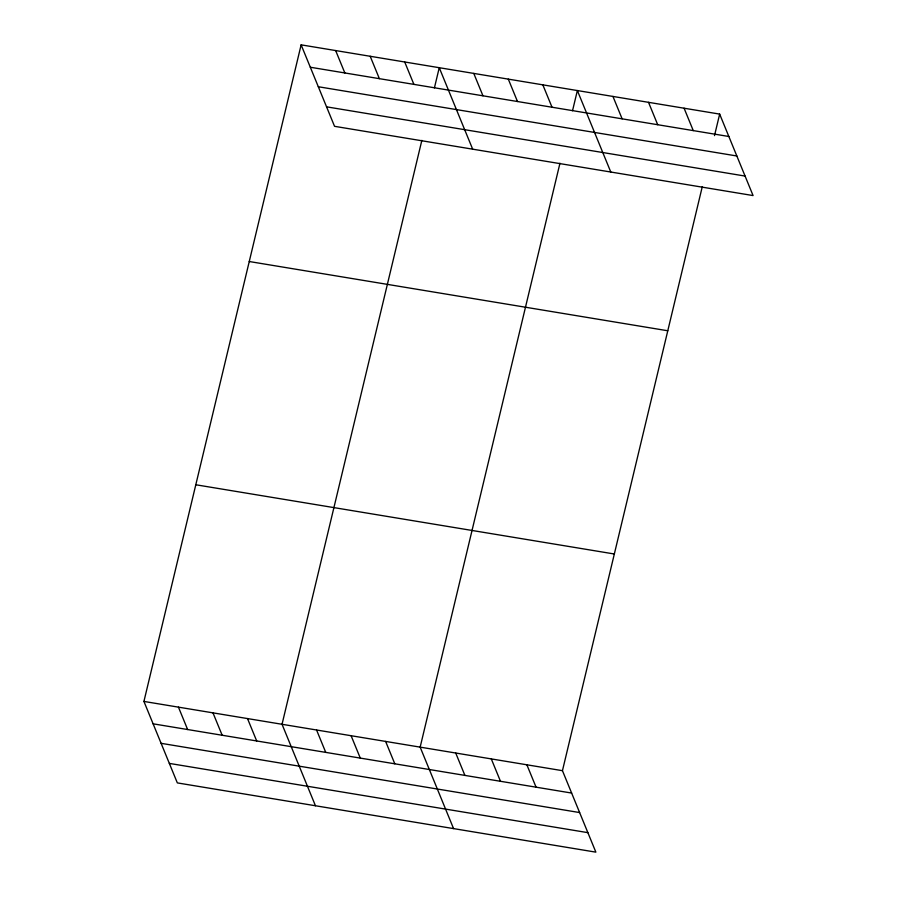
<?xml version="1.0" encoding="UTF-8"?>
<svg xmlns="http://www.w3.org/2000/svg" width="897" height="897" viewBox="0 0 897 897"><rect width="100%" height="100%" fill="white"/><g stroke="black" fill="none" stroke-linecap="round" stroke-linejoin="round"><path stroke-width="1.35" d="M702.261 186.767L562.453 770.68L595.866 852.15L177.337 782.902L143.924 701.432L301.134 44.85L719.663 114.098L753.076 195.568L334.547 126.32L301.134 44.85M421.848 140.369L282.039 724.283L315.452 805.753M434.417 87.884L439.25 67.701L472.663 149.171M559.963 163.22L420.155 747.134L453.568 828.604M572.533 110.735L577.365 90.552L610.779 172.022M714.505 135.626L719.663 114.098M310.317 67.241L728.846 136.49M318.312 86.74L736.841 155.988M326.553 106.833L745.082 176.07M249.254 261.52L667.783 330.769M195.804 484.761L614.333 553.998M143.924 701.432L562.453 770.68M153.107 723.823L571.636 793.06M161.101 743.321L579.63 812.559M169.342 763.403L587.871 832.651M684.086 108.212L693.269 130.603M648.52 102.325L657.703 124.717M612.943 96.439L622.126 118.83M542.831 84.845L552.014 107.225M508.307 79.127L517.491 101.518M473.773 73.419L482.956 95.8M404.715 61.994L413.898 84.374M370.192 56.276L379.375 78.667M335.657 50.568L344.84 72.949M526.875 764.793L536.058 787.174M491.298 758.907L500.481 781.298M455.721 753.02L464.904 775.412M385.62 741.415L394.803 763.807M351.097 735.708L360.28 758.1M316.563 729.99L325.746 752.381M247.505 718.564L256.688 740.956M212.981 712.857L222.164 735.248M178.447 707.139L187.63 729.53"/></g></svg>
